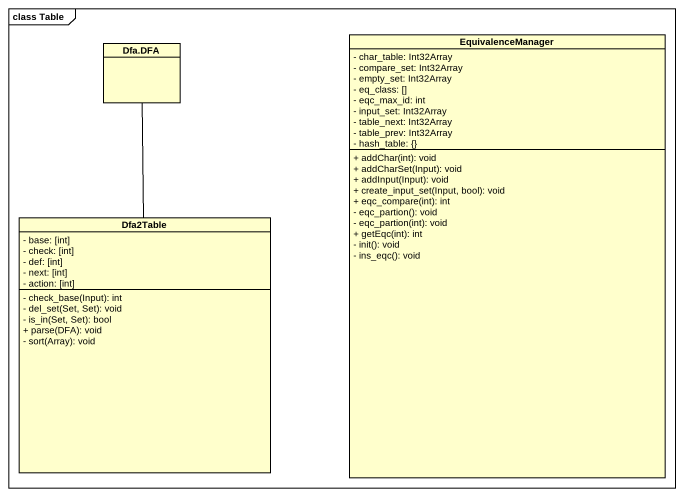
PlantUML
@startuml
mainframe class Table
hide circle
hide empty members
skinparam classAttributeIconSize 0
class "Dfa.DFA" as Dfa_DFA
class EquivalenceManager {
  - char_table: Int32Array
  - compare_set: Int32Array
  - empty_set: Int32Array
  - eq_class: []
  - eqc_max_id: int
  - input_set: Int32Array
  - table_next: Int32Array
  - table_prev: Int32Array
  - hash_table: {}
  + addChar(int): void
  + addCharSet(Input): void
  + addInput(Input): void
  + create_input_set(Input, bool): void
  + eqc_compare(int): int
  - eqc_partion(): void
  - eqc_partion(int): void
  + getEqc(int): int
  - init(): void
  - ins_eqc(): void
}
class Dfa2Table {
  - base: [int]
  - check: [int]
  - def: [int]
  - next: [int]
  - action: [int]
  - check_base(Input): int
  - del_set(Set, Set): void
  - is_in(Set, Set): bool
  + parse(DFA): void
  - sort(Array): void
}
Dfa2Table -up- Dfa_DFA
@enduml
